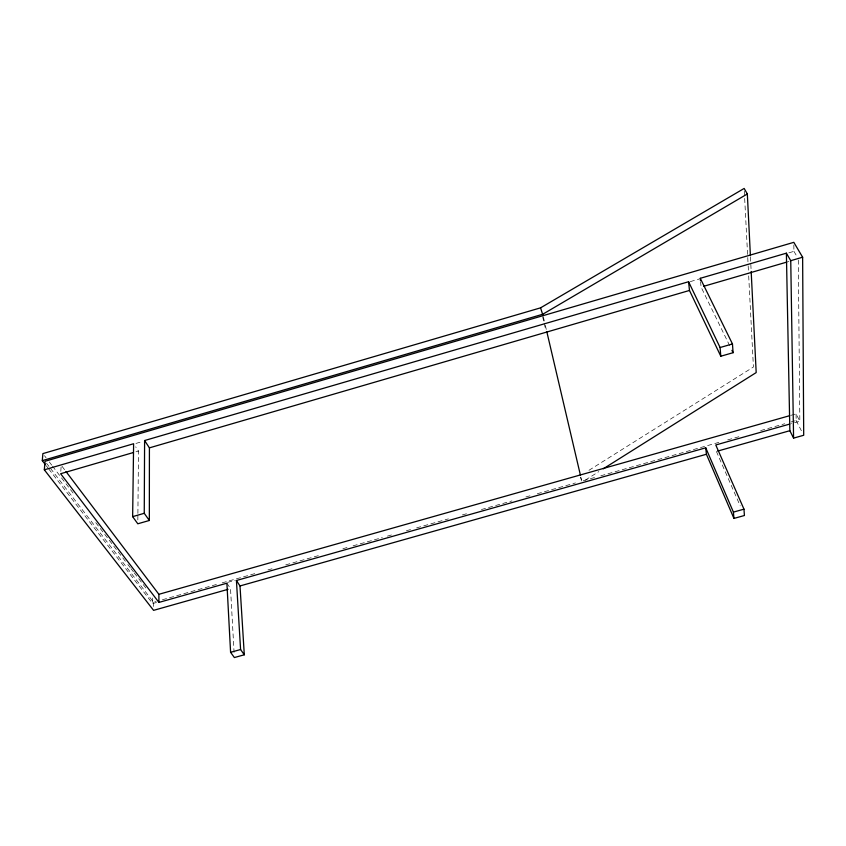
<?xml version="1.0" encoding="UTF-8"?>
<svg xmlns="http://www.w3.org/2000/svg" width="846" height="846" viewBox="0 0 846 846"><rect width="100%" height="100%" fill="white"/><g stroke="black" fill="none" stroke-linecap="round" stroke-linejoin="round"><path stroke-width="0.63" stroke-dasharray="4.23 3.17" d="M137.845 519.899L137.887 514.696M137.898 513.406L138.49 451.045L135.698 446.868M60.806 471.307L61.134 466.453M585.4 480.063L598.799 471.634M588.964 470.291L753.416 367.016L748.647 275.098M135.942 443.431L142.276 441.58M690.315 281.602L699.166 279.021M788.874 252.827L793.929 251.357L793.844 244.917M135.984 451.775L138.49 451.045M786.558 262.165L788.906 261.477M790.999 415.312L796.075 413.874L799.84 421.213L790.978 423.719M50.485 468.377L153.56 602.257L156.098 601.538M162.453 599.74L217.094 584.29M222.181 582.852L255.228 573.503M267.928 569.918L273.015 568.48M285.726 564.885L318.762 555.536M342.905 548.716L347.992 547.277M353.068 545.839L382.297 537.57M387.383 536.131L392.47 534.693M406.44 530.738L411.526 529.3M416.613 527.862L448.38 518.884M462.36 514.928L467.447 513.49M481.416 509.535L511.915 500.917M525.895 496.962L530.981 495.523M537.337 493.726L575.46 482.939M594.495 477.556L581.815 481.141L580.938 477.43M600.84 475.769L721.331 441.686M727.666 439.899L740.356 436.314M760.649 430.572L784.739 423.751M791.084 421.964L796.16 420.525L796.075 413.874M48.751 468.97L152.682 603.579L156.489 602.5M227.627 582.386L235.251 580.229M46.329 465.839L47.936 467.923M46.583 463.312L48.92 466.358M44.489 455.698L46.086 457.792M49.301 461.969L51.701 465.11M52.505 466.157L74.934 495.439M95.778 522.638L127.027 563.425M127.831 564.472L130.231 567.613M131.035 568.66L133.435 571.801M134.239 572.837L147.067 589.577M62.012 466.294L65.195 470.492M226.897 583.201L230.524 588.626L234.078 652.351M793.929 251.357L797.038 256.634M796.16 420.525L801.384 430.73M729.654 345.665L701.08 287.08L700.615 282.067M716.382 451.436L740.187 505.845M580.419 477.165L581.646 480.919M542.667 316.838L543.862 321.966M544.168 323.246L545.67 329.665M543.333 316.859L544.729 322.823M545.31 325.298L546.505 330.416M744.29 191.069L748.107 264.597M748.171 265.908L748.583 273.787M750.465 257.004L751.111 270.138M798.296 260.071L799.84 421.213M153.56 602.257L153.57 609.194M152.671 598.016L152.682 603.579"/><path stroke-width="1.27" d="M44.33 469.805L133.615 443.738L132.642 516.642L137.803 523.79L149.34 520.48L149.414 447.862L144.603 440.533L688.581 281.729L720.083 347.516L720.792 356.229L733.08 352.697L732.467 343.952L700.266 278.313L786.389 253.176L790.746 260.684L793.58 438.122L803.7 435.267L802.632 257.216L793.812 242.337L45.018 461.292L44.33 469.805L153.581 610.357L228.008 589.334M149.34 520.48L144.254 513.3L144.603 440.533M45.525 464.792L42.3 460.626L42.882 453.604L540.552 307.849L744.152 188.447L747.335 193.967L750.402 255.693M603.261 468.821L756.187 372.578L751.174 271.45M747.335 193.967L542.73 314.257L42.3 460.626M790.746 260.684L802.632 257.216M133.467 452.504L60.637 473.728L158.921 602.415L226.897 583.201L230.588 652.319L234.374 657.553L244.304 654.793L240 585.95L236.425 580.504L705.744 447.82L733.419 512.105L733.937 518.429L744.417 515.51L743.972 509.165L715.779 444.975L789.72 424.079M149.414 447.862L689.479 290.453L688.581 281.729M703.586 286.339L786.558 262.165M132.642 516.642L144.254 513.3M720.083 347.516L732.467 343.952M65.988 471.539L158.879 594.304L789.73 415.672M240 585.95L706.41 454.26L705.744 447.82M717.651 451.087L789.847 430.699L786.389 253.176M230.588 652.319L240.581 649.527L244.304 654.793M733.419 512.105L743.972 509.165M789.847 430.699L793.58 438.122M731.938 350.36L733.08 352.697M689.479 290.453L720.792 356.229M706.41 454.26L733.937 518.429M540.552 307.849L543.058 315.664M546.812 331.695L580.367 474.955M700.266 278.313L700.499 280.819M236.425 580.504L240.581 649.527M158.879 594.304L158.921 602.415"/></g></svg>
